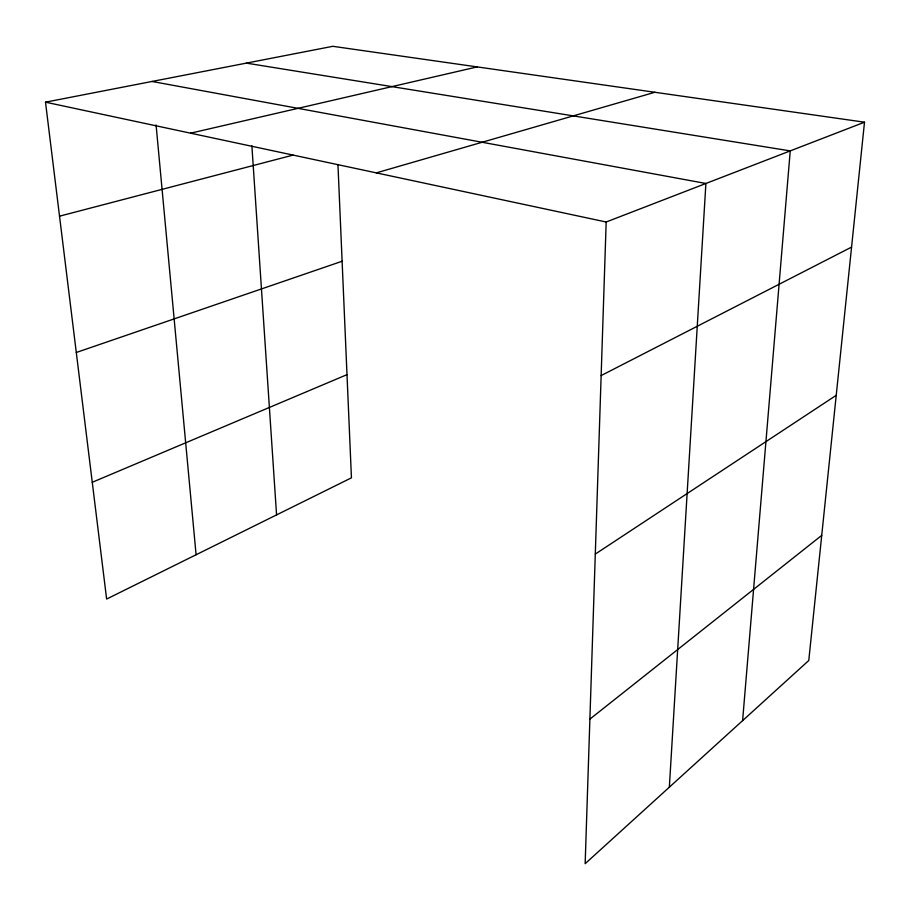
<?xml version="1.0" encoding="UTF-8"?>
<svg xmlns="http://www.w3.org/2000/svg" width="910" height="910" viewBox="0 0 910 910"><rect width="100%" height="100%" fill="white"/><g stroke="black" fill="none" stroke-linecap="round" stroke-linejoin="round"><path stroke-width="1.36" d="M864.5 122.202L606.174 222.006L585.153 863.692L808.774 660.512L864.5 122.202L332.855 46.308L45.5 102.17L106.629 599.053L351.442 477.83L337.963 164.869M669.339 787.195L705.898 183.479L152.027 81.456M742.606 720.629L790.233 150.901L246.348 63.12M589.885 719.128L821.719 535.387M595.299 554.076L836.222 395.327M601.146 375.568L851.567 247.099M92.263 482.289L347.006 374.647M76.292 352.488L342.114 261.25M376.308 172.877L654.87 92.274M59.525 216.182L293.065 155.109M190.588 133.178L477.181 66.908M45.5 102.17L606.174 222.006M156.076 124.897L196.094 554.759M251.888 145.896L276.572 514.901"/></g></svg>
